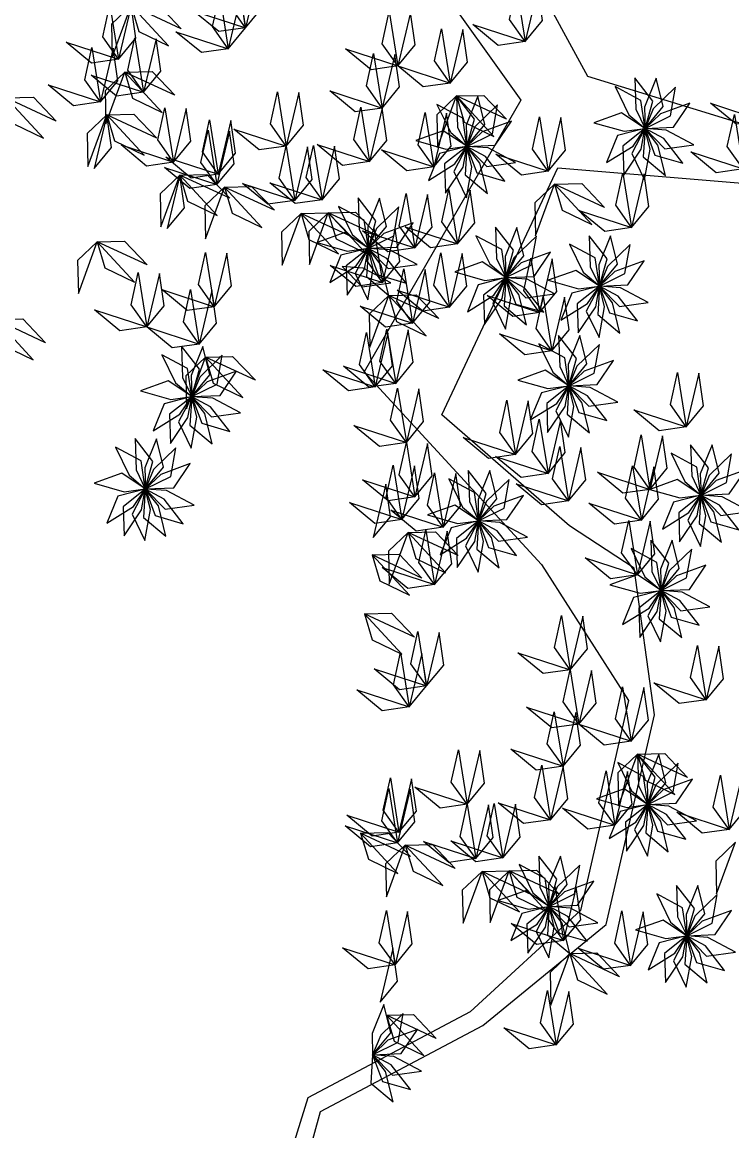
# Model space of a CAD drawing. Header units: inches. Extents: x -422522 to 22891, y -2973 to 414515.
# Drawn here: x 11318.2 to 11395.6, y 10763.9 to 10884.7 of the extents above; entities that cross this region are included whole.
import ezdxf

# ---------------------------------------------------------------- set-up
doc = ezdxf.new("R2010")
doc.units = ezdxf.units.IN
doc.header["$MEASUREMENT"] = 0
doc.layers.get('0').update_dxf_attribs({"lineweight": 25})
doc.layers.add('ARREDAMENTO', color=8, linetype='Continuous', lineweight=18)
doc.layers.add('QUOTE', color=6, linetype='Continuous', lineweight=9)
doc.styles.get("Standard").update_dxf_attribs({"font": 'Arial.ttf'})
doc.dimstyles.get("Standard").update_dxf_attribs({"dimtxt": 15, "dimasz": 10, "dimexe": 10, "dimexo": 10, "dimgap": 5, "dimtad": 2, "dimtih": 1, "dimtoh": 1, "dimdec": 0, "dimzin": 0, "dimdsep": 46, "dimtxsty": 'Standard', "dimblk": 'OBLIQUE', "dimblk1": 'OBLIQUE', "dimblk2": 'OBLIQUE', "dimcen": 0.09, "dimdle": 10, "dimadec": 0, "dimazin": 0, "dimtfac": 1, "dimtdec": 0, "dimtofl": 0, "dimtmove": 0, "dimatfit": 3, "dimldrblk": 'OBLIQUE', "dimfxl": 1, "dimtolj": 1, "dimtzin": 0, "dimarcsym": 0})

# ---------------------------------------------------------------- blocks, each defined once
blk = doc.blocks.new('_Oblique')
at = {"color": 0, "linetype": 'ByBlock', "lineweight": -2}
blk.add_line((-0.5, -0.5), (0.5, 0.5), dxfattribs=at)
blk = doc.blocks.new('*D119')
at = {"layer": 'Defpoints', "color": 0, "transparency": 16777216}
for p in [(12397.16, 10903.16), (12441.51, 10803.54), (11247.99, 10272.15)]:
    blk.add_point(p, dxfattribs=at)
at = {"layer": 'QUOTE', "color": 0, "lineweight": -2, "transparency": 16777216}
for p, q in [((12437.44, 10812.68), (12393.09, 10912.29)), ((11194.51, 10367.7), (12406.29, 10907.22)), ((11243.93, 10281.29), (11199.58, 10380.9))]:
    blk.add_line(p, q, dxfattribs=at)
at = {"layer": 'QUOTE', "color": 0, "lineweight": -2, "transparency": 16777216, "xscale": 10, "yscale": 10, "zscale": 10}
for p, rotation in [((12397.16, 10903.16), 23.99999999997978), ((11203.64, 10371.77), 203.9999999999798)]:
    blk.add_blockref('_Oblique', p, dxfattribs=dict(at, rotation=rotation))
at = {"layer": 'QUOTE', "color": 0, "transparency": 16777216, "insert": (11791.3, 10657.9), "char_height": 15, "attachment_point": 5}
blk.add_mtext('\\A1;1306', dxfattribs=at)

msp = doc.modelspace()

# ---------------------------------------------------------------- linework, layer by layer
at = {"layer": 'ARREDAMENTO', "linetype": 'Continuous', "lineweight": 0}
for points in [[(11451.19, 10893.23), (11441.37, 10864.78), (11406.97, 10870.51), (11379.89, 10878.84), (11367.82, 10900.98), (11358.73, 10925.88), (11350.56, 10937.76), (11326.37, 10945.96), (11312.2, 10952.32)], [(11308.85, 10940.91), (11321.75, 10938.94), (11338.8, 10932.47), (11350.03, 10924.79), (11363.02, 10889.63), (11372.57, 10876.25), (11355.49, 10846.65), (11374.83, 10825.65), (11384.32, 10810.84), (11379.06, 10787.96), (11367.06, 10776.91), (11349.36, 10767.54), (11342.72, 10746.16)], [(11345.66, 10747.49), (11350.74, 10766.04), (11368.44, 10775.41), (11381.88, 10786.41), (11387.15, 10809.28), (11384.91, 10825.24), (11377.89, 10829.86), (11363.96, 10841.97), (11376.6, 10868.87), (11411.11, 10866.01), (11442.63, 10860.39)]]:
    msp.add_lwpolyline(points, dxfattribs=at)
at = {"layer": 'ARREDAMENTO', "lineweight": 0}
for points in [[(11342.59, 10884.13), (11340.87, 10886.55), (11341.64, 10890.05), (11342.59, 10884.13)], [(11342.59, 10884.13), (11344.48, 10886.41), (11343.97, 10889.97), (11342.59, 10884.13)], [(11340.7, 10881.84), (11338.99, 10884.26), (11339.76, 10887.76), (11340.7, 10881.84)], [(11340.7, 10881.84), (11342.59, 10884.13), (11342.08, 10887.68), (11340.7, 10881.84)], [(11373.06, 10882.62), (11371.34, 10885.04), (11372.11, 10888.55), (11373.06, 10882.62)], [(11373.06, 10882.62), (11374.94, 10884.91), (11374.43, 10888.46), (11373.06, 10882.62)], [(11328.75, 10880.72), (11327.03, 10883.13), (11327.8, 10886.64), (11328.75, 10880.72)], [(11330.12, 10886.55), (11327.97, 10884.51), (11328.06, 10880.92), (11330.12, 10886.55)], [(11328.75, 10880.72), (11330.63, 10883), (11330.12, 10886.55), (11328.75, 10880.72)], [(11330.12, 10886.55), (11333.08, 10886.63), (11335.56, 10884.03), (11330.12, 10886.55)], [(11330.12, 10886.55), (11330.96, 10883.71), (11334.19, 10882.15), (11330.12, 10886.55)], [(11342.59, 10884.13), (11339.66, 10883.71), (11336.89, 10885.99), (11342.59, 10884.13)], [(11359.19, 10879.97), (11357.47, 10882.39), (11358.24, 10885.9), (11359.19, 10879.97)], [(11359.19, 10879.97), (11361.07, 10882.26), (11360.56, 10885.81), (11359.19, 10879.97)], [(11364.89, 10878.11), (11363.17, 10880.53), (11363.94, 10884.03), (11364.89, 10878.11)], [(11364.89, 10878.11), (11366.78, 10880.4), (11366.26, 10883.95), (11364.89, 10878.11)], [(11373.06, 10882.62), (11370.12, 10882.2), (11367.35, 10884.48), (11373.06, 10882.62)], [(11328.75, 10880.72), (11325.81, 10880.29), (11323.04, 10882.58), (11328.75, 10880.72)], [(11331.47, 10877.1), (11329.75, 10879.52), (11330.52, 10883.03), (11331.47, 10877.1)], [(11331.47, 10877.1), (11333.35, 10879.39), (11332.84, 10882.94), (11331.47, 10877.1)], [(11340.7, 10881.84), (11337.77, 10881.42), (11335, 10883.7), (11340.7, 10881.84)], [(11326.77, 10876.06), (11325.06, 10878.47), (11325.82, 10881.98), (11326.77, 10876.06)], [(11326.77, 10876.06), (11328.66, 10878.34), (11328.15, 10881.9), (11326.77, 10876.06)], [(11359.19, 10879.97), (11356.25, 10879.55), (11353.48, 10881.83), (11359.19, 10879.97)], [(11357.46, 10875.39), (11355.75, 10877.81), (11356.51, 10881.32), (11357.46, 10875.39)], [(11357.46, 10875.39), (11359.35, 10877.68), (11358.84, 10881.23), (11357.46, 10875.39)], [(11331.47, 10877.1), (11328.53, 10876.68), (11325.76, 10878.96), (11331.47, 10877.1)], [(11329.43, 10879.31), (11327.28, 10877.26), (11327.37, 10873.67), (11329.43, 10879.31)], [(11329.43, 10879.31), (11332.39, 10879.38), (11334.87, 10876.78), (11329.43, 10879.31)], [(11329.43, 10879.31), (11330.27, 10876.46), (11333.5, 10874.9), (11329.43, 10879.31)], [(11364.89, 10878.11), (11361.95, 10877.69), (11359.19, 10879.97), (11364.89, 10878.11)], [(11326.77, 10876.06), (11323.84, 10875.63), (11321.07, 10877.92), (11326.77, 10876.06)], [(11384.99, 10878.66), (11385.11, 10875.25), (11386.11, 10873.17), (11386.94, 10876.14), (11384.99, 10878.66)], [(11387.32, 10878.64), (11386.04, 10875.48), (11386.11, 10873.17), (11388.08, 10875.55), (11387.32, 10878.64)], [(11316.49, 10876.5), (11319.46, 10876.57), (11321.93, 10873.97), (11316.49, 10876.5)], [(11347.01, 10871.24), (11345.29, 10873.66), (11346.06, 10877.16), (11347.01, 10871.24)], [(11347.01, 10871.24), (11348.89, 10873.53), (11348.38, 10877.08), (11347.01, 10871.24)], [(11357.46, 10875.39), (11354.53, 10874.97), (11351.76, 10877.26), (11357.46, 10875.39)], [(11365.57, 10876.7), (11363.43, 10874.66), (11363.51, 10871.07), (11365.57, 10876.7)], [(11365.57, 10876.7), (11368.54, 10876.77), (11371.01, 10874.18), (11365.57, 10876.7)], [(11365.57, 10876.7), (11365.69, 10873.3), (11366.7, 10871.22), (11367.53, 10874.19), (11365.57, 10876.7)], [(11365.57, 10876.7), (11366.41, 10873.86), (11369.64, 10872.3), (11365.57, 10876.7)], [(11367.9, 10876.68), (11366.63, 10873.52), (11366.7, 10871.22), (11368.67, 10873.59), (11367.9, 10876.68)], [(11382.85, 10877.72), (11384.35, 10874.66), (11386.11, 10873.17), (11385.66, 10876.22), (11382.85, 10877.72)], [(11389.44, 10877.67), (11386.99, 10875.3), (11386.12, 10873.17), (11388.88, 10874.54), (11389.44, 10877.67)], [(11316.49, 10876.5), (11317.33, 10873.65), (11320.56, 10872.09), (11316.49, 10876.5)], [(11334.72, 10869.5), (11333.01, 10871.91), (11333.77, 10875.42), (11334.72, 10869.5)], [(11334.72, 10869.5), (11336.61, 10871.78), (11336.1, 10875.33), (11334.72, 10869.5)], [(11356.09, 10869.56), (11354.37, 10871.97), (11355.14, 10875.48), (11356.09, 10869.56)], [(11356.09, 10869.56), (11357.97, 10871.84), (11357.46, 10875.39), (11356.09, 10869.56)], [(11363.44, 10875.77), (11364.93, 10872.71), (11366.69, 10871.22), (11366.24, 10874.27), (11363.44, 10875.77)], [(11370.03, 10875.72), (11367.57, 10873.35), (11366.7, 10871.21), (11369.47, 10872.59), (11370.03, 10875.72)], [(11390.98, 10875.93), (11387.78, 10874.76), (11386.12, 10873.16), (11389.2, 10873.29), (11390.98, 10875.93)], [(11398.95, 10874.04), (11396.02, 10873.62), (11393.25, 10875.9), (11398.95, 10874.04)], [(11327.46, 10874.65), (11325.31, 10872.6), (11325.4, 10869.01), (11327.46, 10874.65)], [(11326.08, 10868.81), (11327.97, 10871.1), (11327.46, 10874.65), (11326.08, 10868.81)], [(11327.46, 10874.65), (11330.42, 10874.72), (11332.9, 10872.12), (11327.46, 10874.65)], [(11327.46, 10874.65), (11328.3, 10871.8), (11331.53, 10870.24), (11327.46, 10874.65)], [(11363.1, 10868.97), (11361.38, 10871.38), (11362.15, 10874.89), (11363.1, 10868.97)], [(11363.1, 10868.97), (11364.99, 10871.25), (11364.47, 10874.81), (11363.1, 10868.97)], [(11375.56, 10868.5), (11373.85, 10870.92), (11374.61, 10874.42), (11375.56, 10868.5)], [(11375.56, 10868.5), (11377.45, 10870.79), (11376.94, 10874.34), (11375.56, 10868.5)], [(11380.54, 10873.79), (11383.82, 10872.86), (11386.1, 10873.17), (11383.53, 10874.88), (11380.54, 10873.79)], [(11396.79, 10868.76), (11395.07, 10871.18), (11395.84, 10874.68), (11396.79, 10868.76)], [(11339.44, 10867.04), (11337.72, 10869.45), (11338.49, 10872.96), (11339.44, 10867.04)], [(11339.6, 10868.19), (11337.88, 10870.6), (11338.65, 10874.11), (11339.6, 10868.19)], [(11339.6, 10868.19), (11341.48, 10870.47), (11340.97, 10874.03), (11339.6, 10868.19)], [(11347.01, 10871.24), (11344.07, 10870.82), (11341.31, 10873.1), (11347.01, 10871.24)], [(11361.13, 10871.84), (11364.4, 10870.9), (11366.69, 10871.22), (11364.12, 10872.92), (11361.13, 10871.84)], [(11371.57, 10873.97), (11368.37, 10872.81), (11366.7, 10871.21), (11369.79, 10871.34), (11371.57, 10873.97)], [(11381.91, 10869.45), (11384.8, 10871.25), (11386.1, 10873.16), (11383.11, 10872.39), (11381.91, 10869.45)], [(11383.79, 10868.06), (11385.69, 10870.89), (11386.1, 10873.16), (11383.68, 10871.24), (11383.79, 10868.06)], [(11386.06, 10867.56), (11386.65, 10870.92), (11386.1, 10873.16), (11384.67, 10870.42), (11386.06, 10867.56)], [(11388.35, 10868.02), (11387.52, 10871.33), (11386.11, 10873.15), (11385.91, 10870.08), (11388.35, 10868.02)], [(11390.24, 10869.38), (11388.14, 10872.07), (11386.11, 10873.16), (11387.19, 10870.26), (11390.24, 10869.38)], [(11391.42, 10871.39), (11388.41, 10872.99), (11386.11, 10873.16), (11388.27, 10870.95), (11391.42, 10871.39)], [(11339.44, 10867.04), (11341.33, 10869.32), (11340.82, 10872.87), (11339.44, 10867.04)], [(11334.72, 10869.5), (11331.79, 10869.07), (11329.02, 10871.36), (11334.72, 10869.5)], [(11347.96, 10865.32), (11346.24, 10867.74), (11347.01, 10871.24), (11347.96, 10865.32)], [(11347.96, 10865.32), (11349.84, 10867.61), (11349.33, 10871.16), (11347.96, 10865.32)], [(11350.92, 10865.39), (11349.2, 10867.81), (11349.97, 10871.31), (11350.92, 10865.39)], [(11356.09, 10869.56), (11353.15, 10869.13), (11350.39, 10871.42), (11356.09, 10869.56)], [(11350.92, 10865.39), (11352.81, 10867.68), (11352.29, 10871.23), (11350.92, 10865.39)], [(11363.1, 10868.97), (11360.16, 10868.54), (11357.4, 10870.83), (11363.1, 10868.97)], [(11362.5, 10867.49), (11365.39, 10869.3), (11366.69, 10871.21), (11363.7, 10870.44), (11362.5, 10867.49)], [(11364.37, 10866.11), (11366.28, 10868.93), (11366.69, 10871.2), (11364.27, 10869.29), (11364.37, 10866.11)], [(11366.65, 10865.61), (11367.24, 10868.96), (11366.69, 10871.2), (11365.26, 10868.47), (11366.65, 10865.61)], [(11368.93, 10866.07), (11368.11, 10869.38), (11366.69, 10871.2), (11366.5, 10868.12), (11368.93, 10866.07)], [(11370.83, 10867.43), (11368.73, 10870.11), (11366.7, 10871.2), (11367.77, 10868.31), (11370.83, 10867.43)], [(11372.01, 10869.44), (11369, 10871.04), (11366.7, 10871.2), (11368.86, 10869), (11372.01, 10869.44)], [(11396.79, 10868.76), (11393.86, 10868.34), (11391.09, 10870.62), (11396.79, 10868.76)], [(11339.6, 10868.19), (11336.66, 10867.76), (11333.89, 10870.05), (11339.6, 10868.19)], [(11375.56, 10868.5), (11372.63, 10868.08), (11369.86, 10870.36), (11375.56, 10868.5)], [(11335.41, 10868.09), (11333.26, 10866.04), (11333.35, 10862.45), (11335.41, 10868.09)], [(11339.44, 10867.04), (11336.51, 10866.61), (11333.74, 10868.9), (11339.44, 10867.04)], [(11334.03, 10862.25), (11335.92, 10864.53), (11335.41, 10868.09), (11334.03, 10862.25)], [(11335.41, 10868.09), (11338.37, 10868.16), (11340.85, 10865.56), (11335.41, 10868.09)], [(11335.41, 10868.09), (11336.25, 10865.24), (11339.48, 10863.68), (11335.41, 10868.09)], [(11384.64, 10862.37), (11382.93, 10864.79), (11383.7, 10868.3), (11384.64, 10862.37)], [(11384.64, 10862.37), (11386.53, 10864.66), (11386.02, 10868.21), (11384.64, 10862.37)], [(11347.96, 10865.32), (11345.02, 10864.9), (11342.25, 10867.18), (11347.96, 10865.32)], [(11350.92, 10865.39), (11347.99, 10864.97), (11345.22, 10867.25), (11350.92, 10865.39)], [(11376.25, 10867.09), (11374.1, 10865.05), (11374.19, 10861.46), (11376.25, 10867.09)], [(11376.25, 10867.09), (11379.21, 10867.16), (11381.69, 10864.56), (11376.25, 10867.09)], [(11376.25, 10867.09), (11377.09, 10864.25), (11380.32, 10862.69), (11376.25, 10867.09)], [(11340.28, 10866.78), (11338.14, 10864.73), (11338.22, 10861.14), (11340.28, 10866.78)], [(11340.28, 10866.78), (11343.24, 10866.85), (11345.72, 10864.25), (11340.28, 10866.78)], [(11340.28, 10866.78), (11341.12, 10863.93), (11344.35, 10862.37), (11340.28, 10866.78)], [(11361.03, 10860.14), (11359.32, 10862.55), (11360.08, 10866.06), (11361.03, 10860.14)], [(11361.03, 10860.14), (11362.92, 10862.42), (11362.41, 10865.97), (11361.03, 10860.14)], [(11365.68, 10860.59), (11363.96, 10863), (11364.73, 10866.51), (11365.68, 10860.59)], [(11365.68, 10860.59), (11367.56, 10862.87), (11367.05, 10866.42), (11365.68, 10860.59)], [(11352.7, 10864.67), (11354.2, 10861.6), (11355.96, 10860.12), (11355.51, 10863.17), (11352.7, 10864.67)], [(11354.84, 10865.6), (11354.96, 10862.19), (11355.96, 10860.12), (11356.79, 10863.09), (11354.84, 10865.6)], [(11357.17, 10865.58), (11355.89, 10862.42), (11355.96, 10860.11), (11357.93, 10862.49), (11357.17, 10865.58)], [(11359.29, 10864.61), (11356.84, 10862.25), (11355.97, 10860.11), (11358.73, 10861.48), (11359.29, 10864.61)], [(11348.64, 10863.91), (11346.49, 10861.86), (11346.58, 10858.28), (11348.64, 10863.91)], [(11348.64, 10863.91), (11351.6, 10863.98), (11354.08, 10861.38), (11348.64, 10863.91)], [(11348.64, 10863.91), (11349.48, 10861.07), (11352.71, 10859.5), (11348.64, 10863.91)], [(11351.6, 10863.98), (11349.46, 10861.93), (11349.54, 10858.35), (11351.6, 10863.98)], [(11351.6, 10863.98), (11354.57, 10864.05), (11357.04, 10861.45), (11351.6, 10863.98)], [(11351.6, 10863.98), (11352.44, 10861.14), (11355.67, 10859.57), (11351.6, 10863.98)], [(11384.64, 10862.37), (11381.71, 10861.95), (11378.94, 10864.24), (11384.64, 10862.37)], [(11357.51, 10856.38), (11355.79, 10858.79), (11356.56, 10862.3), (11357.51, 10856.38)], [(11360.84, 10862.87), (11357.63, 10861.7), (11355.97, 10860.11), (11359.05, 10860.24), (11360.84, 10862.87)], [(11357.51, 10856.38), (11359.4, 10858.66), (11358.89, 10862.22), (11357.51, 10856.38)], [(11365.68, 10860.59), (11362.74, 10860.16), (11359.98, 10862.45), (11365.68, 10860.59)], [(11369.82, 10862.4), (11369.94, 10858.99), (11370.94, 10856.92), (11371.77, 10859.89), (11369.82, 10862.4)], [(11372.15, 10862.38), (11370.87, 10859.22), (11370.95, 10856.92), (11372.91, 10859.29), (11372.15, 10862.38)], [(11326.42, 10860.81), (11329.39, 10860.89), (11331.86, 10858.29), (11326.42, 10860.81)], [(11350.39, 10860.74), (11353.67, 10859.8), (11355.95, 10860.11), (11353.38, 10861.82), (11350.39, 10860.74)], [(11361.03, 10860.14), (11358.1, 10859.71), (11355.33, 10862), (11361.03, 10860.14)], [(11367.68, 10861.47), (11369.18, 10858.41), (11370.94, 10856.92), (11370.49, 10859.97), (11367.68, 10861.47)], [(11374.27, 10861.42), (11371.82, 10859.05), (11370.95, 10856.91), (11373.71, 10858.28), (11374.27, 10861.42)], [(11380.02, 10861.48), (11380.14, 10858.08), (11381.14, 10856), (11381.97, 10858.97), (11380.02, 10861.48)], [(11382.35, 10861.46), (11381.07, 10858.3), (11381.15, 10856), (11383.11, 10858.37), (11382.35, 10861.46)], [(11326.42, 10860.81), (11324.28, 10858.77), (11324.36, 10855.18), (11326.42, 10860.81)], [(11326.42, 10860.81), (11327.26, 10857.97), (11330.49, 10856.41), (11326.42, 10860.81)], [(11339.16, 10853.74), (11337.44, 10856.15), (11338.21, 10859.66), (11339.16, 10853.74)], [(11351.76, 10856.39), (11354.65, 10858.2), (11355.95, 10860.1), (11352.96, 10859.34), (11351.76, 10856.39)], [(11353.64, 10855), (11355.54, 10857.83), (11355.95, 10860.1), (11353.53, 10858.19), (11353.64, 10855)], [(11355.91, 10854.5), (11356.5, 10857.86), (11355.95, 10860.1), (11354.53, 10857.37), (11355.91, 10854.5)], [(11358.2, 10854.97), (11357.37, 10858.27), (11355.96, 10860.1), (11355.76, 10857.02), (11358.2, 10854.97)], [(11360.09, 10856.32), (11357.99, 10859.01), (11355.96, 10860.1), (11357.04, 10857.21), (11360.09, 10856.32)], [(11361.27, 10858.33), (11358.27, 10859.93), (11355.96, 10860.1), (11358.12, 10857.9), (11361.27, 10858.33)], [(11375.82, 10859.67), (11372.61, 10858.51), (11370.95, 10856.91), (11374.03, 10857.04), (11375.82, 10859.67)], [(11377.88, 10860.55), (11379.38, 10857.49), (11381.14, 10856), (11380.69, 10859.05), (11377.88, 10860.55)], [(11384.47, 10860.5), (11382.02, 10858.13), (11381.15, 10855.99), (11383.91, 10857.37), (11384.47, 10860.5)], [(11339.16, 10853.74), (11341.04, 10856.02), (11340.53, 10859.57), (11339.16, 10853.74)], [(11364.82, 10853.69), (11363.1, 10856.1), (11363.87, 10859.61), (11364.82, 10853.69)], [(11364.82, 10853.69), (11366.7, 10855.97), (11366.19, 10859.53), (11364.82, 10853.69)], [(11365.37, 10857.54), (11368.65, 10856.6), (11370.93, 10856.91), (11368.36, 10858.62), (11365.37, 10857.54)], [(11374.62, 10853.1), (11372.91, 10855.52), (11373.67, 10859.03), (11374.62, 10853.1)], [(11374.62, 10853.1), (11376.51, 10855.39), (11376, 10858.94), (11374.62, 10853.1)], [(11386.02, 10858.75), (11382.81, 10857.59), (11381.15, 10855.99), (11384.23, 10856.12), (11386.02, 10858.75)], [(11331.82, 10851.53), (11330.11, 10853.95), (11330.88, 10857.46), (11331.82, 10851.53)], [(11331.82, 10851.53), (11333.71, 10853.82), (11333.2, 10857.37), (11331.82, 10851.53)], [(11357.51, 10856.38), (11354.58, 10855.95), (11351.81, 10858.24), (11357.51, 10856.38)], [(11358.42, 10856.34), (11355.41, 10857.94), (11353.11, 10858.11), (11355.27, 10855.9), (11358.42, 10856.34)], [(11360.77, 10851.94), (11359.06, 10854.36), (11359.83, 10857.86), (11360.77, 10851.94)], [(11360.77, 10851.94), (11362.66, 10854.23), (11362.15, 10857.78), (11360.77, 10851.94)], [(11375.57, 10856.62), (11378.85, 10855.68), (11381.13, 10855.99), (11378.56, 10857.7), (11375.57, 10856.62)], [(11366.75, 10853.19), (11369.64, 10855), (11370.93, 10856.91), (11367.94, 10856.14), (11366.75, 10853.19)], [(11368.62, 10851.81), (11370.53, 10854.63), (11370.93, 10856.9), (11368.52, 10854.99), (11368.62, 10851.81)], [(11370.9, 10851.3), (11371.49, 10854.66), (11370.94, 10856.9), (11369.51, 10854.17), (11370.9, 10851.3)], [(11373.18, 10851.77), (11372.35, 10855.08), (11370.94, 10856.9), (11370.75, 10853.82), (11373.18, 10851.77)], [(11375.08, 10853.13), (11372.98, 10855.81), (11370.94, 10856.9), (11372.02, 10854.01), (11375.08, 10853.13)], [(11376.26, 10855.13), (11373.25, 10856.73), (11370.95, 10856.9), (11373.11, 10854.7), (11376.26, 10855.13)], [(11339.16, 10853.74), (11336.22, 10853.31), (11333.46, 10855.6), (11339.16, 10853.74)], [(11337.53, 10849.67), (11335.81, 10852.09), (11336.58, 10855.6), (11337.53, 10849.67)], [(11337.53, 10849.67), (11339.41, 10851.96), (11338.9, 10855.51), (11337.53, 10849.67)], [(11358.2, 10854.97), (11356.05, 10852.92), (11356.14, 10849.34), (11358.2, 10854.97)], [(11358.2, 10854.97), (11361.16, 10855.04), (11363.64, 10852.44), (11358.2, 10854.97)], [(11358.2, 10854.97), (11359.04, 10852.12), (11362.27, 10850.56), (11358.2, 10854.97)], [(11364.82, 10853.69), (11361.88, 10853.26), (11359.11, 10855.55), (11364.82, 10853.69)], [(11374.62, 10853.1), (11371.69, 10852.68), (11368.92, 10854.96), (11374.62, 10853.1)], [(11375.96, 10848.93), (11374.24, 10851.35), (11375.01, 10854.86), (11375.96, 10848.93)], [(11376.95, 10852.27), (11379.84, 10854.08), (11381.13, 10855.99), (11378.14, 10855.22), (11376.95, 10852.27)], [(11378.82, 10850.89), (11380.73, 10853.71), (11381.13, 10855.98), (11378.72, 10854.07), (11378.82, 10850.89)], [(11381.1, 10850.39), (11381.69, 10853.74), (11381.14, 10855.98), (11379.71, 10853.25), (11381.1, 10850.39)], [(11383.38, 10850.85), (11382.55, 10854.16), (11381.14, 10855.98), (11380.95, 10852.9), (11383.38, 10850.85)], [(11385.28, 10852.21), (11383.18, 10854.89), (11381.14, 10855.98), (11382.22, 10853.09), (11385.28, 10852.21)], [(11386.46, 10854.21), (11383.45, 10855.81), (11381.15, 10855.98), (11383.31, 10853.78), (11386.46, 10854.21)], [(11360.77, 10851.94), (11357.84, 10851.52), (11355.07, 10853.8), (11360.77, 10851.94)], [(11375.96, 10848.93), (11377.84, 10851.22), (11377.33, 10854.77), (11375.96, 10848.93)], [(11315.36, 10852.34), (11318.33, 10852.41), (11320.8, 10849.81), (11315.36, 10852.34)], [(11331.82, 10851.53), (11328.89, 10851.11), (11326.12, 10853.4), (11331.82, 10851.53)], [(11315.36, 10852.34), (11316.2, 10849.5), (11319.43, 10847.94), (11315.36, 10852.34)], [(11337.53, 10849.67), (11334.59, 10849.25), (11331.82, 10851.53), (11337.53, 10849.67)], [(11358.94, 10845.39), (11357.22, 10847.81), (11357.99, 10851.31), (11358.94, 10845.39)], [(11358.94, 10845.39), (11360.83, 10847.68), (11360.31, 10851.23), (11358.94, 10845.39)], [(11356.71, 10845.01), (11355, 10847.43), (11355.76, 10850.93), (11356.71, 10845.01)], [(11356.71, 10845.01), (11358.6, 10847.29), (11358.09, 10850.85), (11356.71, 10845.01)], [(11375.96, 10848.93), (11373.02, 10848.51), (11370.25, 10850.8), (11375.96, 10848.93)], [(11376.69, 10850.62), (11376.81, 10847.21), (11377.81, 10845.13), (11378.64, 10848.1), (11376.69, 10850.62)], [(11379.02, 10850.6), (11377.74, 10847.44), (11377.82, 10845.13), (11379.78, 10847.51), (11379.02, 10850.6)], [(11335.6, 10849.43), (11335.72, 10846.02), (11336.72, 10843.95), (11337.55, 10846.92), (11335.6, 10849.43)], [(11337.93, 10849.41), (11336.65, 10846.25), (11336.72, 10843.95), (11338.69, 10846.32), (11337.93, 10849.41)], [(11374.55, 10849.68), (11376.05, 10846.62), (11377.81, 10845.13), (11377.36, 10848.18), (11374.55, 10849.68)], [(11381.14, 10849.63), (11378.69, 10847.26), (11377.82, 10845.13), (11380.58, 10846.5), (11381.14, 10849.63)], [(11333.46, 10848.5), (11334.95, 10845.44), (11336.72, 10843.95), (11336.27, 10847), (11333.46, 10848.5)], [(11338.21, 10848.26), (11336.07, 10846.22), (11336.15, 10842.63), (11338.21, 10848.26)], [(11340.05, 10848.45), (11337.6, 10846.08), (11336.73, 10843.94), (11339.49, 10845.31), (11340.05, 10848.45)], [(11338.21, 10848.26), (11341.17, 10848.33), (11343.65, 10845.74), (11338.21, 10848.26)], [(11338.21, 10848.26), (11339.05, 10845.42), (11342.28, 10843.86), (11338.21, 10848.26)], [(11382.69, 10847.89), (11379.48, 10846.72), (11377.82, 10845.12), (11380.9, 10845.25), (11382.69, 10847.89)], [(11341.59, 10846.7), (11338.39, 10845.54), (11336.73, 10843.94), (11339.81, 10844.07), (11341.59, 10846.7)], [(11356.71, 10845.01), (11353.78, 10844.59), (11351.01, 10846.87), (11356.71, 10845.01)], [(11358.94, 10845.39), (11356, 10844.97), (11353.24, 10847.25), (11358.94, 10845.39)], [(11372.24, 10845.75), (11375.52, 10844.82), (11377.8, 10845.13), (11375.23, 10846.84), (11372.24, 10845.75)], [(11390.6, 10840.65), (11388.88, 10843.07), (11389.65, 10846.57), (11390.6, 10840.65)], [(11390.6, 10840.65), (11392.48, 10842.94), (11391.97, 10846.49), (11390.6, 10840.65)], [(11331.15, 10844.57), (11334.43, 10843.63), (11336.71, 10843.94), (11334.14, 10845.65), (11331.15, 10844.57)], [(11332.52, 10840.22), (11335.41, 10842.03), (11336.71, 10843.94), (11333.72, 10843.17), (11332.52, 10840.22)], [(11334.4, 10838.84), (11336.3, 10841.66), (11336.71, 10843.93), (11334.29, 10842.02), (11334.4, 10838.84)], [(11336.67, 10838.33), (11337.26, 10841.69), (11336.71, 10843.93), (11335.28, 10841.2), (11336.67, 10838.33)], [(11338.96, 10838.8), (11338.13, 10842.11), (11336.72, 10843.93), (11336.52, 10840.85), (11338.96, 10838.8)], [(11340.85, 10840.16), (11338.75, 10842.84), (11336.72, 10843.93), (11337.8, 10841.04), (11340.85, 10840.16)], [(11342.03, 10842.16), (11339.02, 10843.76), (11336.72, 10843.93), (11338.88, 10841.73), (11342.03, 10842.16)], [(11360.1, 10838.94), (11358.38, 10841.36), (11359.15, 10844.86), (11360.1, 10838.94)], [(11360.1, 10838.94), (11361.98, 10841.22), (11361.47, 10844.78), (11360.1, 10838.94)], [(11373.61, 10841.41), (11376.5, 10843.21), (11377.8, 10845.12), (11374.81, 10844.35), (11373.61, 10841.41)], [(11375.49, 10840.02), (11377.39, 10842.85), (11377.8, 10845.12), (11375.39, 10843.2), (11375.49, 10840.02)], [(11377.76, 10839.52), (11378.36, 10842.88), (11377.81, 10845.12), (11376.38, 10842.38), (11377.76, 10839.52)], [(11380.05, 10839.98), (11379.22, 10843.29), (11377.81, 10845.11), (11377.62, 10842.04), (11380.05, 10839.98)], [(11381.94, 10841.34), (11379.85, 10844.03), (11377.81, 10845.12), (11378.89, 10842.22), (11381.94, 10841.34)], [(11383.13, 10843.35), (11380.12, 10844.95), (11377.82, 10845.12), (11379.97, 10842.91), (11383.13, 10843.35)], [(11372, 10837.63), (11370.28, 10840.04), (11371.05, 10843.55), (11372, 10837.63)], [(11372, 10837.63), (11373.89, 10839.91), (11373.37, 10843.47), (11372, 10837.63)], [(11390.6, 10840.65), (11387.66, 10840.23), (11384.9, 10842.51), (11390.6, 10840.65)], [(11360.1, 10838.94), (11357.16, 10838.51), (11354.39, 10840.8), (11360.1, 10838.94)], [(11375.54, 10835.55), (11373.82, 10837.97), (11374.59, 10841.48), (11375.54, 10835.55)], [(11375.54, 10835.55), (11377.42, 10837.84), (11376.91, 10841.39), (11375.54, 10835.55)], [(11330.54, 10839.37), (11330.66, 10835.96), (11331.66, 10833.88), (11332.49, 10836.86), (11330.54, 10839.37)], [(11332.87, 10839.35), (11331.6, 10836.19), (11331.67, 10833.88), (11333.63, 10836.26), (11332.87, 10839.35)], [(11372, 10837.63), (11369.06, 10837.2), (11366.3, 10839.49), (11372, 10837.63)], [(11386.63, 10833.84), (11384.91, 10836.26), (11385.68, 10839.77), (11386.63, 10833.84)], [(11386.63, 10833.84), (11388.52, 10836.13), (11388.01, 10839.68), (11386.63, 10833.84)], [(11328.41, 10838.44), (11329.9, 10835.37), (11331.66, 10833.88), (11331.21, 10836.94), (11328.41, 10838.44)], [(11334.99, 10838.38), (11332.54, 10836.02), (11331.67, 10833.88), (11334.43, 10835.25), (11334.99, 10838.38)], [(11361.04, 10833.02), (11359.33, 10835.43), (11360.1, 10838.94), (11361.04, 10833.02)], [(11361.04, 10833.02), (11362.93, 10835.3), (11362.42, 10838.85), (11361.04, 10833.02)], [(11377.76, 10832.58), (11376.04, 10834.99), (11376.81, 10838.5), (11377.76, 10832.58)], [(11377.76, 10832.58), (11379.65, 10834.86), (11379.13, 10838.41), (11377.76, 10832.58)], [(11391.08, 10838.7), (11391.2, 10835.3), (11392.2, 10833.22), (11393.03, 10836.19), (11391.08, 10838.7)], [(11393.41, 10838.69), (11392.13, 10835.53), (11392.21, 10833.22), (11394.17, 10835.6), (11393.41, 10838.69)], [(11375.54, 10835.55), (11372.6, 10835.13), (11369.83, 10837.41), (11375.54, 10835.55)], [(11388.94, 10837.77), (11390.44, 10834.71), (11392.2, 10833.22), (11391.75, 10836.27), (11388.94, 10837.77)], [(11395.53, 10837.72), (11393.08, 10835.35), (11392.21, 10833.22), (11394.97, 10834.59), (11395.53, 10837.72)], [(11326.09, 10834.51), (11329.37, 10833.57), (11331.66, 10833.88), (11329.09, 10835.59), (11326.09, 10834.51)], [(11336.54, 10836.64), (11333.34, 10835.47), (11331.67, 10833.88), (11334.75, 10834.01), (11336.54, 10836.64)], [(11359.62, 10830.55), (11357.9, 10832.97), (11358.67, 10836.47), (11359.62, 10830.55)], [(11359.62, 10830.55), (11361.5, 10832.84), (11360.99, 10836.39), (11359.62, 10830.55)], [(11364.11, 10829.71), (11362.4, 10832.12), (11363.17, 10835.63), (11364.11, 10829.71)], [(11364.11, 10829.71), (11366, 10831.99), (11365.49, 10835.55), (11364.11, 10829.71)], [(11366.85, 10835.91), (11366.97, 10832.5), (11367.98, 10830.43), (11368.81, 10833.4), (11366.85, 10835.91)], [(11369.18, 10835.89), (11367.91, 10832.73), (11367.98, 10830.42), (11369.95, 10832.8), (11369.18, 10835.89)], [(11386.63, 10833.84), (11383.7, 10833.42), (11380.93, 10835.7), (11386.63, 10833.84)], [(11385.71, 10830.47), (11383.99, 10832.89), (11384.76, 10836.4), (11385.71, 10830.47)], [(11385.71, 10830.47), (11387.59, 10832.76), (11387.08, 10836.31), (11385.71, 10830.47)], [(11397.08, 10835.98), (11393.87, 10834.81), (11392.21, 10833.21), (11395.29, 10833.34), (11397.08, 10835.98)], [(11361.04, 10833.02), (11358.11, 10832.59), (11355.34, 10834.88), (11361.04, 10833.02)], [(11356.49, 10828.58), (11358.38, 10830.86), (11357.87, 10834.41), (11356.49, 10828.58)], [(11364.72, 10834.98), (11366.21, 10831.91), (11367.97, 10830.43), (11367.52, 10833.48), (11364.72, 10834.98)], [(11371.31, 10834.92), (11368.85, 10832.56), (11367.98, 10830.42), (11370.75, 10831.79), (11371.31, 10834.92)], [(11377.76, 10832.58), (11374.82, 10832.15), (11372.06, 10834.44), (11377.76, 10832.58)], [(11386.63, 10833.84), (11389.91, 10832.9), (11392.19, 10833.22), (11389.62, 10834.92), (11386.63, 10833.84)], [(11327.47, 10830.16), (11330.36, 10831.97), (11331.65, 10833.87), (11328.67, 10833.11), (11327.47, 10830.16)], [(11329.34, 10828.77), (11331.25, 10831.6), (11331.66, 10833.87), (11329.24, 10831.95), (11329.34, 10828.77)], [(11331.62, 10828.27), (11332.21, 10831.63), (11331.66, 10833.87), (11330.23, 10831.13), (11331.62, 10828.27)], [(11333.9, 10828.74), (11333.08, 10832.04), (11331.66, 10833.87), (11331.47, 10830.79), (11333.9, 10828.74)], [(11335.8, 10830.09), (11333.7, 10832.78), (11331.67, 10833.87), (11332.74, 10830.98), (11335.8, 10830.09)], [(11336.98, 10832.1), (11333.97, 10833.7), (11331.67, 10833.87), (11333.83, 10831.67), (11336.98, 10832.1)], [(11372.85, 10833.18), (11369.65, 10832.01), (11367.98, 10830.42), (11371.06, 10830.55), (11372.85, 10833.18)], [(11388, 10829.5), (11390.89, 10831.3), (11392.19, 10833.21), (11389.2, 10832.44), (11388, 10829.5)], [(11389.88, 10828.11), (11391.78, 10830.94), (11392.19, 10833.21), (11389.78, 10831.29), (11389.88, 10828.11)], [(11392.15, 10827.61), (11392.75, 10830.96), (11392.2, 10833.2), (11390.77, 10830.47), (11392.15, 10827.61)], [(11394.44, 10828.07), (11393.61, 10831.38), (11392.2, 10833.2), (11392.01, 10830.13), (11394.44, 10828.07)], [(11396.33, 10829.43), (11394.24, 10832.11), (11392.2, 10833.2), (11393.28, 10830.31), (11396.33, 10829.43)], [(11397.52, 10831.44), (11394.51, 10833.04), (11392.21, 10833.21), (11394.36, 10831), (11397.52, 10831.44)], [(11359.62, 10830.55), (11356.68, 10830.13), (11353.92, 10832.41), (11359.62, 10830.55)], [(11362.4, 10831.05), (11365.68, 10830.11), (11367.97, 10830.42), (11365.4, 10832.13), (11362.4, 10831.05)], [(11385.71, 10830.47), (11382.77, 10830.05), (11380, 10832.33), (11385.71, 10830.47)], [(11364.11, 10829.71), (11361.18, 10829.28), (11358.41, 10831.57), (11364.11, 10829.71)], [(11363.78, 10826.7), (11366.67, 10828.51), (11367.97, 10830.41), (11364.98, 10829.65), (11363.78, 10826.7)], [(11365.65, 10825.31), (11367.56, 10828.14), (11367.97, 10830.41), (11365.55, 10828.5), (11365.65, 10825.31)], [(11367.93, 10824.81), (11368.52, 10828.17), (11367.97, 10830.41), (11366.54, 10827.68), (11367.93, 10824.81)], [(11370.21, 10825.28), (11369.39, 10828.58), (11367.97, 10830.41), (11367.78, 10827.33), (11370.21, 10825.28)], [(11372.11, 10826.63), (11370.01, 10829.32), (11367.98, 10830.41), (11369.05, 10827.52), (11372.11, 10826.63)], [(11373.29, 10828.64), (11370.28, 10830.24), (11367.98, 10830.41), (11370.14, 10828.21), (11373.29, 10828.64)], [(11385.28, 10824.53), (11383.56, 10826.94), (11384.33, 10830.45), (11385.28, 10824.53)], [(11385.28, 10824.53), (11387.17, 10826.81), (11386.66, 10830.37), (11385.28, 10824.53)], [(11360.3, 10829.14), (11358.16, 10827.1), (11358.24, 10823.51), (11360.3, 10829.14)], [(11360.3, 10829.14), (11363.27, 10829.21), (11365.74, 10826.62), (11360.3, 10829.14)], [(11360.3, 10829.14), (11361.14, 10826.3), (11364.37, 10824.74), (11360.3, 10829.14)], [(11363.18, 10823.46), (11361.47, 10825.87), (11362.24, 10829.38), (11363.18, 10823.46)], [(11363.18, 10823.46), (11365.07, 10825.74), (11364.56, 10829.3), (11363.18, 10823.46)], [(11386.74, 10828.31), (11386.86, 10824.9), (11387.86, 10822.82), (11388.69, 10825.79), (11386.74, 10828.31)], [(11389.07, 10828.29), (11387.79, 10825.13), (11387.86, 10822.82), (11389.83, 10825.2), (11389.07, 10828.29)], [(11384.6, 10827.38), (11386.09, 10824.31), (11387.86, 10822.82), (11387.41, 10825.88), (11384.6, 10827.38)], [(11391.19, 10827.32), (11388.74, 10824.96), (11387.87, 10822.82), (11390.63, 10824.19), (11391.19, 10827.32)], [(11356.36, 10826.7), (11359.32, 10826.77), (11361.8, 10824.18), (11356.36, 10826.7)], [(11356.36, 10826.7), (11357.2, 10823.86), (11360.43, 10822.3), (11356.36, 10826.7)], [(11385.28, 10824.53), (11382.35, 10824.1), (11379.58, 10826.39), (11385.28, 10824.53)], [(11363.18, 10823.46), (11360.25, 10823.03), (11357.48, 10825.32), (11363.18, 10823.46)], [(11392.73, 10825.58), (11389.53, 10824.41), (11387.87, 10822.82), (11390.95, 10822.94), (11392.73, 10825.58)], [(11382.29, 10823.45), (11385.57, 10822.51), (11387.85, 10822.82), (11385.28, 10824.53), (11382.29, 10823.45)], [(11383.66, 10819.1), (11386.55, 10820.91), (11387.85, 10822.81), (11384.86, 10822.05), (11383.66, 10819.1)], [(11385.54, 10817.71), (11387.44, 10820.54), (11387.85, 10822.81), (11385.43, 10820.89), (11385.54, 10817.71)], [(11387.81, 10817.21), (11388.4, 10820.57), (11387.85, 10822.81), (11386.42, 10820.07), (11387.81, 10817.21)], [(11390.1, 10817.68), (11389.27, 10820.98), (11387.86, 10822.81), (11387.66, 10819.73), (11390.1, 10817.68)], [(11391.99, 10819.03), (11389.89, 10821.72), (11387.86, 10822.81), (11388.94, 10819.92), (11391.99, 10819.03)], [(11393.17, 10821.04), (11390.16, 10822.64), (11387.86, 10822.81), (11390.02, 10820.61), (11393.17, 10821.04)], [(11355.54, 10820.27), (11358.5, 10820.35), (11360.98, 10817.75), (11355.54, 10820.27)], [(11355.54, 10820.27), (11356.38, 10817.43), (11359.61, 10815.87), (11355.54, 10820.27)], [(11377.95, 10814.18), (11376.23, 10816.6), (11377, 10820.11), (11377.95, 10814.18)], [(11377.95, 10814.18), (11379.83, 10816.47), (11379.32, 10820.02), (11377.95, 10814.18)], [(11362.3, 10812.42), (11360.58, 10814.83), (11361.35, 10818.34), (11362.3, 10812.42)], [(11362.3, 10812.42), (11364.19, 10814.7), (11363.67, 10818.25), (11362.3, 10812.42)], [(11392.76, 10810.91), (11391.05, 10813.33), (11391.82, 10816.83), (11392.76, 10810.91)], [(11392.76, 10810.91), (11394.65, 10813.2), (11394.14, 10816.75), (11392.76, 10810.91)], [(11360.41, 10810.13), (11358.7, 10812.55), (11359.46, 10816.05), (11360.41, 10810.13)], [(11360.41, 10810.13), (11362.3, 10812.42), (11361.79, 10815.97), (11360.41, 10810.13)], [(11377.95, 10814.18), (11375.01, 10813.76), (11372.24, 10816.04), (11377.95, 10814.18)], [(11362.3, 10812.42), (11359.36, 10811.99), (11356.6, 10814.28), (11362.3, 10812.42)], [(11378.89, 10808.26), (11377.18, 10810.68), (11377.95, 10814.18), (11378.89, 10808.26)], [(11378.89, 10808.26), (11380.78, 10810.55), (11380.27, 10814.1), (11378.89, 10808.26)], [(11392.76, 10810.91), (11389.83, 10810.49), (11387.06, 10812.77), (11392.76, 10810.91)], [(11360.41, 10810.13), (11357.48, 10809.71), (11354.71, 10811.99), (11360.41, 10810.13)], [(11384.6, 10806.4), (11382.88, 10808.82), (11383.65, 10812.32), (11384.6, 10806.4)], [(11384.6, 10806.4), (11386.48, 10808.69), (11385.97, 10812.24), (11384.6, 10806.4)], [(11378.89, 10808.26), (11375.96, 10807.84), (11373.19, 10810.12), (11378.89, 10808.26)], [(11377.17, 10803.68), (11375.45, 10806.1), (11376.22, 10809.6), (11377.17, 10803.68)], [(11377.17, 10803.68), (11379.06, 10805.97), (11378.55, 10809.52), (11377.17, 10803.68)], [(11384.6, 10806.4), (11381.66, 10805.98), (11378.89, 10808.26), (11384.6, 10806.4)], [(11366.72, 10799.53), (11365, 10801.95), (11365.77, 10805.45), (11366.72, 10799.53)], [(11366.72, 10799.53), (11368.6, 10801.82), (11368.09, 10805.37), (11366.72, 10799.53)], [(11377.17, 10803.68), (11374.24, 10803.26), (11371.47, 10805.54), (11377.17, 10803.68)], [(11385.28, 10804.99), (11383.14, 10802.94), (11383.22, 10799.36), (11385.28, 10804.99)], [(11383.14, 10804.06), (11384.64, 10801), (11386.4, 10799.51), (11385.95, 10802.56), (11383.14, 10804.06)], [(11385.28, 10804.99), (11388.25, 10805.06), (11390.72, 10802.46), (11385.28, 10804.99)], [(11385.28, 10804.99), (11385.4, 10801.58), (11386.4, 10799.51), (11387.23, 10802.48), (11385.28, 10804.99)], [(11385.28, 10804.99), (11386.12, 10802.15), (11389.35, 10800.58), (11385.28, 10804.99)], [(11387.61, 10804.97), (11386.34, 10801.81), (11386.41, 10799.5), (11388.37, 10801.88), (11387.61, 10804.97)], [(11375.8, 10797.84), (11374.08, 10800.26), (11374.85, 10803.77), (11375.8, 10797.84)], [(11375.8, 10797.84), (11377.68, 10800.13), (11377.17, 10803.68), (11375.8, 10797.84)], [(11382.81, 10797.26), (11381.09, 10799.67), (11381.86, 10803.18), (11382.81, 10797.26)], [(11382.81, 10797.26), (11384.69, 10799.54), (11384.18, 10803.09), (11382.81, 10797.26)], [(11389.73, 10804.01), (11387.28, 10801.64), (11386.41, 10799.5), (11389.17, 10800.87), (11389.73, 10804.01)], [(11359.3, 10796.47), (11357.59, 10798.89), (11358.36, 10802.4), (11359.3, 10796.47)], [(11359.3, 10796.47), (11361.19, 10798.76), (11360.68, 10802.31), (11359.3, 10796.47)], [(11391.28, 10802.26), (11388.08, 10801.09), (11386.41, 10799.5), (11389.49, 10799.63), (11391.28, 10802.26)], [(11395.27, 10796.79), (11393.55, 10799.21), (11394.32, 10802.71), (11395.27, 10796.79)], [(11395.27, 10796.79), (11397.16, 10799.07), (11396.65, 10802.63), (11395.27, 10796.79)], [(11359.15, 10795.32), (11357.43, 10797.74), (11358.2, 10801.25), (11359.15, 10795.32)], [(11359.15, 10795.32), (11361.04, 10797.61), (11360.52, 10801.16), (11359.15, 10795.32)], [(11366.72, 10799.53), (11363.78, 10799.11), (11361.01, 10801.39), (11366.72, 10799.53)], [(11380.83, 10800.13), (11384.11, 10799.19), (11386.39, 10799.5), (11383.83, 10801.21), (11380.83, 10800.13)], [(11367.66, 10793.61), (11365.95, 10796.02), (11366.72, 10799.53), (11367.66, 10793.61)], [(11367.66, 10793.61), (11369.55, 10795.89), (11369.04, 10799.45), (11367.66, 10793.61)], [(11370.63, 10793.68), (11368.91, 10796.09), (11369.68, 10799.6), (11370.63, 10793.68)], [(11375.8, 10797.84), (11372.86, 10797.42), (11370.09, 10799.7), (11375.8, 10797.84)], [(11370.63, 10793.68), (11372.51, 10795.96), (11372, 10799.52), (11370.63, 10793.68)], [(11382.21, 10795.78), (11385.1, 10797.59), (11386.39, 10799.5), (11383.41, 10798.73), (11382.21, 10795.78)], [(11384.08, 10794.4), (11385.99, 10797.22), (11386.4, 10799.49), (11383.98, 10797.58), (11384.08, 10794.4)], [(11386.36, 10793.89), (11386.95, 10797.25), (11386.4, 10799.49), (11384.97, 10796.76), (11386.36, 10793.89)], [(11388.64, 10794.36), (11387.82, 10797.67), (11386.4, 10799.49), (11386.21, 10796.41), (11388.64, 10794.36)], [(11390.54, 10795.71), (11388.44, 10798.4), (11386.41, 10799.49), (11387.48, 10796.6), (11390.54, 10795.71)], [(11391.72, 10797.72), (11388.71, 10799.32), (11386.41, 10799.49), (11388.57, 10797.29), (11391.72, 10797.72)], [(11359.3, 10796.47), (11356.37, 10796.05), (11353.6, 10798.34), (11359.3, 10796.47)], [(11382.81, 10797.26), (11379.87, 10796.83), (11377.1, 10799.12), (11382.81, 10797.26)], [(11395.27, 10796.79), (11392.34, 10796.37), (11389.57, 10798.65), (11395.27, 10796.79)], [(11359.15, 10795.32), (11356.21, 10794.9), (11353.45, 10797.18), (11359.15, 10795.32)], [(11355.12, 10796.37), (11358.08, 10796.44), (11360.56, 10793.85), (11355.12, 10796.37)], [(11355.12, 10796.37), (11355.96, 10793.53), (11359.19, 10791.97), (11355.12, 10796.37)], [(11359.99, 10795.06), (11357.84, 10793.02), (11357.93, 10789.43), (11359.99, 10795.06)], [(11359.99, 10795.06), (11362.95, 10795.14), (11365.43, 10792.54), (11359.99, 10795.06)], [(11359.99, 10795.06), (11360.83, 10792.22), (11364.06, 10790.66), (11359.99, 10795.06)], [(11367.66, 10793.61), (11364.73, 10793.18), (11361.96, 10795.47), (11367.66, 10793.61)], [(11370.63, 10793.68), (11367.69, 10793.25), (11364.93, 10795.54), (11370.63, 10793.68)], [(11395.96, 10795.38), (11393.81, 10793.33), (11393.89, 10789.75), (11395.96, 10795.38)], [(11374.55, 10793.89), (11374.66, 10790.48), (11375.67, 10788.4), (11376.5, 10791.37), (11374.55, 10793.89)], [(11376.88, 10793.87), (11375.6, 10790.71), (11375.67, 10788.4), (11377.64, 10790.78), (11376.88, 10793.87)], [(11368.35, 10792.2), (11366.2, 10790.15), (11366.29, 10786.56), (11368.35, 10792.2)], [(11368.35, 10792.2), (11371.31, 10792.27), (11373.79, 10789.67), (11368.35, 10792.2)], [(11368.35, 10792.2), (11369.19, 10789.35), (11372.42, 10787.79), (11368.35, 10792.2)], [(11371.31, 10792.27), (11369.17, 10790.22), (11369.25, 10786.63), (11371.31, 10792.27)], [(11371.31, 10792.27), (11374.28, 10792.34), (11376.75, 10789.74), (11371.31, 10792.27)], [(11371.31, 10792.27), (11372.15, 10789.42), (11375.38, 10787.86), (11371.31, 10792.27)], [(11372.41, 10792.95), (11373.9, 10789.89), (11375.67, 10788.4), (11375.21, 10791.45), (11372.41, 10792.95)], [(11379, 10792.9), (11376.55, 10790.53), (11375.67, 10788.4), (11378.44, 10789.77), (11379, 10792.9)], [(11380.54, 10791.16), (11377.34, 10789.99), (11375.68, 10788.39), (11378.76, 10788.52), (11380.54, 10791.16)], [(11370.1, 10789.03), (11373.37, 10788.09), (11375.66, 10788.4), (11373.09, 10790.11), (11370.1, 10789.03)], [(11377.22, 10784.67), (11375.5, 10787.08), (11376.27, 10790.59), (11377.22, 10784.67)], [(11377.22, 10784.67), (11379.11, 10786.95), (11378.59, 10790.5), (11377.22, 10784.67)], [(11387.39, 10789.76), (11388.89, 10786.69), (11390.65, 10785.21), (11390.2, 10788.26), (11387.39, 10789.76)], [(11389.53, 10790.69), (11389.65, 10787.28), (11390.65, 10785.21), (11391.48, 10788.18), (11389.53, 10790.69)], [(11391.86, 10790.67), (11390.58, 10787.51), (11390.65, 10785.2), (11392.62, 10787.58), (11391.86, 10790.67)], [(11393.98, 10789.7), (11391.53, 10787.34), (11390.66, 10785.2), (11393.42, 10786.57), (11393.98, 10789.7)], [(11371.47, 10784.68), (11374.36, 10786.48), (11375.66, 10788.39), (11372.67, 10787.62), (11371.47, 10784.68)], [(11373.35, 10783.29), (11375.25, 10786.12), (11375.66, 10788.39), (11373.24, 10786.47), (11373.35, 10783.29)], [(11375.62, 10782.79), (11376.21, 10786.15), (11375.66, 10788.39), (11374.23, 10785.65), (11375.62, 10782.79)], [(11377.9, 10783.26), (11377.08, 10786.56), (11375.67, 10788.38), (11375.47, 10785.31), (11377.9, 10783.26)], [(11379.8, 10784.61), (11377.7, 10787.3), (11375.67, 10788.39), (11376.74, 10785.49), (11379.8, 10784.61)], [(11380.98, 10786.62), (11377.97, 10788.22), (11375.67, 10788.39), (11377.83, 10786.18), (11380.98, 10786.62)], [(11358.87, 10782.02), (11357.15, 10784.44), (11357.92, 10787.95), (11358.87, 10782.02)], [(11358.87, 10782.02), (11360.75, 10784.31), (11360.24, 10787.86), (11358.87, 10782.02)], [(11384.52, 10781.97), (11382.81, 10784.39), (11383.58, 10787.9), (11384.52, 10781.97)], [(11384.52, 10781.97), (11386.41, 10784.26), (11385.9, 10787.81), (11384.52, 10781.97)], [(11395.53, 10787.96), (11392.32, 10786.79), (11390.66, 10785.2), (11393.74, 10785.33), (11395.53, 10787.96)], [(11377.22, 10784.67), (11374.29, 10784.24), (11371.52, 10786.53), (11377.22, 10784.67)], [(11385.08, 10785.83), (11388.36, 10784.89), (11390.64, 10785.2), (11388.07, 10786.91), (11385.08, 10785.83)], [(11386.45, 10781.48), (11389.34, 10783.29), (11390.64, 10785.19), (11387.65, 10784.43), (11386.45, 10781.48)], [(11388.33, 10780.1), (11390.23, 10782.92), (11390.64, 10785.19), (11388.22, 10783.28), (11388.33, 10780.1)], [(11390.6, 10779.59), (11391.2, 10782.95), (11390.64, 10785.19), (11389.22, 10782.46), (11390.6, 10779.59)], [(11392.89, 10780.06), (11392.06, 10783.37), (11390.65, 10785.19), (11390.45, 10782.11), (11392.89, 10780.06)], [(11394.78, 10781.41), (11392.68, 10784.1), (11390.65, 10785.19), (11391.73, 10782.3), (11394.78, 10781.41)], [(11395.97, 10783.42), (11392.96, 10785.02), (11390.66, 10785.19), (11392.81, 10782.99), (11395.97, 10783.42)], [(11358.87, 10782.02), (11355.93, 10781.6), (11353.16, 10783.88), (11358.87, 10782.02)], [(11357.23, 10777.96), (11359.12, 10780.25), (11358.61, 10783.8), (11357.23, 10777.96)], [(11384.52, 10781.97), (11381.59, 10781.55), (11378.82, 10783.84), (11384.52, 10781.97)], [(11377.9, 10783.26), (11375.76, 10781.21), (11375.84, 10777.62), (11377.9, 10783.26)], [(11377.9, 10783.26), (11380.87, 10783.33), (11383.34, 10780.73), (11377.9, 10783.26)], [(11377.9, 10783.26), (11378.74, 10780.41), (11381.97, 10778.85), (11377.9, 10783.26)], [(11376.42, 10773.3), (11374.7, 10775.71), (11375.47, 10779.22), (11376.42, 10773.3)], [(11376.42, 10773.3), (11378.31, 10775.58), (11377.8, 10779.13), (11376.42, 10773.3)], [(11357.64, 10777.7), (11356.36, 10774.54), (11356.43, 10772.23), (11358.4, 10774.61), (11357.64, 10777.7)], [(11359.76, 10776.73), (11357.31, 10774.37), (11356.43, 10772.23), (11359.2, 10773.6), (11359.76, 10776.73)], [(11357.92, 10776.55), (11360.88, 10776.62), (11363.36, 10774.02), (11357.92, 10776.55)], [(11357.92, 10776.55), (11358.76, 10773.71), (11361.99, 10772.15), (11357.92, 10776.55)], [(11376.42, 10773.3), (11373.49, 10772.87), (11370.72, 10775.16), (11376.42, 10773.3)], [(11361.3, 10774.99), (11358.1, 10773.82), (11356.44, 10772.23), (11359.52, 10772.36), (11361.3, 10774.99)], [(11358.66, 10767.09), (11357.84, 10770.4), (11356.43, 10772.22), (11356.23, 10769.14), (11358.66, 10767.09)], [(11360.56, 10768.44), (11358.46, 10771.13), (11356.43, 10772.22), (11357.5, 10769.33), (11360.56, 10768.44)], [(11361.74, 10770.45), (11358.73, 10772.05), (11356.43, 10772.22), (11358.59, 10770.02), (11361.74, 10770.45)]]:
    msp.add_lwpolyline(points, dxfattribs=at)

# ---------------------------------------------------------------- dimensions: what is measured, and where the dimension line sits
at = {"layer": 'QUOTE'}
dim = msp.add_linear_dim(base=(12397.16, 10903.16), p1=(11247.99, 10272.15), p2=(12441.51, 10803.54), angle=24, dimstyle='Standard', dxfattribs=at)
dim.commit()
dim.dimension.update_dxf_attribs({"geometry": '*D119', "text_midpoint": (11791.3, 10657.9)})

doc.saveas('drawing.dxf')
